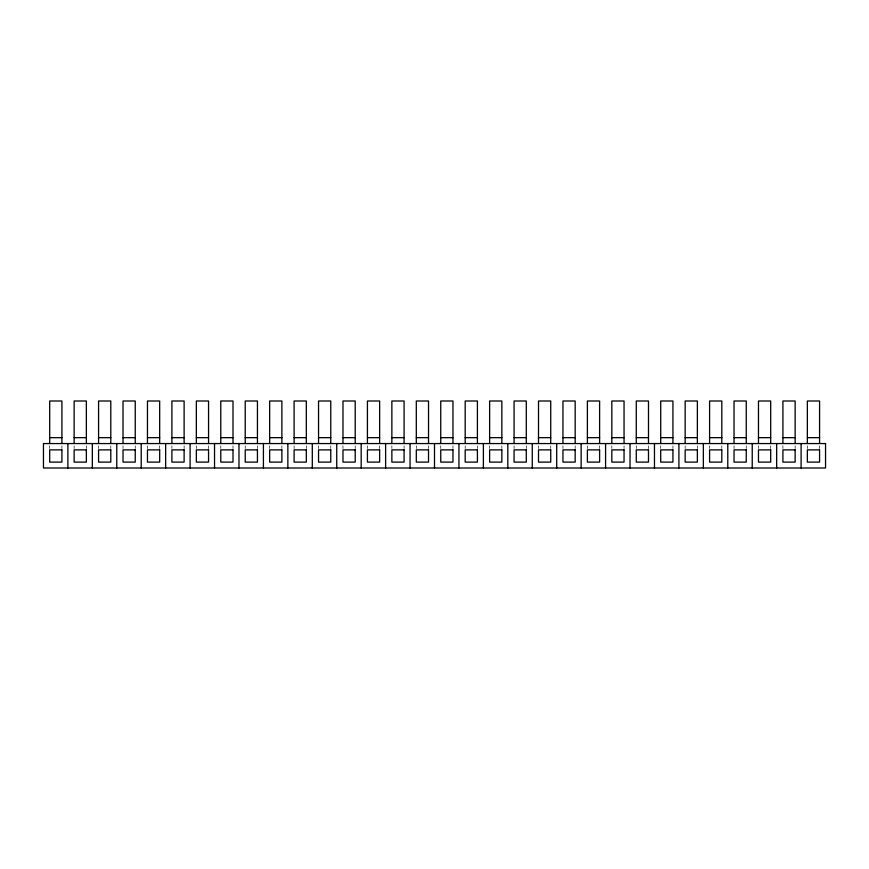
<?xml version="1.0" encoding="UTF-8"?>
<svg xmlns="http://www.w3.org/2000/svg" width="869" height="869" viewBox="0 0 869 869"><rect width="100%" height="100%" fill="white"/><g stroke="black" fill="none" stroke-linecap="round" stroke-linejoin="round"><path stroke-width="0.65" stroke-dasharray="4.34 3.26" d="M819.576 445.808L819.576 448.523M807.355 445.808L807.355 448.523M795.135 445.808L795.135 448.523M782.915 445.808L782.915 448.523M770.694 445.808L770.694 448.523M758.474 445.808L758.474 448.523M746.254 445.808L746.254 448.523M734.033 445.808L734.033 448.523M721.813 445.808L721.813 448.523M709.593 445.808L709.593 448.523M697.372 445.808L697.372 448.523M685.152 445.808L685.152 448.523M672.932 445.808L672.932 448.523M660.712 445.808L660.712 448.523M648.491 445.808L648.491 448.523M636.271 445.808L636.271 448.523M624.051 445.808L624.051 448.523M611.83 445.808L611.83 448.523M599.61 445.808L599.61 448.523M587.39 445.808L587.39 448.523M575.169 445.808L575.169 448.523M562.949 445.808L562.949 448.523M550.729 445.808L550.729 448.523M538.508 445.808L538.508 448.523M526.288 445.808L526.288 448.523M514.068 445.808L514.068 448.523M501.847 445.808L501.847 448.523M489.627 445.808L489.627 448.523M477.407 445.808L477.407 448.523M465.187 445.808L465.187 448.523M452.966 445.808L452.966 448.523M440.746 445.808L440.746 448.523M428.526 445.808L428.526 448.523M416.305 445.808L416.305 448.523M404.085 445.808L404.085 448.523M391.865 445.808L391.865 448.523M379.644 445.808L379.644 448.523M367.424 445.808L367.424 448.523M355.204 445.808L355.204 448.523M342.983 445.808L342.983 448.523M330.763 445.808L330.763 448.523M318.543 445.808L318.543 448.523M306.322 445.808L306.322 448.523M294.102 445.808L294.102 448.523M281.882 445.808L281.882 448.523M269.662 445.808L269.662 448.523M257.441 445.808L257.441 448.523M245.221 445.808L245.221 448.523M233.001 445.808L233.001 448.523M220.78 445.808L220.78 448.523M208.56 445.808L208.56 448.523M196.34 445.808L196.34 448.523M184.119 445.808L184.119 448.523M171.899 445.808L171.899 448.523M159.679 445.808L159.679 448.523M147.458 445.808L147.458 448.523M135.238 445.808L135.238 448.523M123.018 445.808L123.018 448.523M110.797 445.808L110.797 448.523M98.577 445.808L98.577 448.523M86.357 445.808L86.357 448.523M74.137 445.808L74.137 448.523M61.916 445.808L61.916 448.523M49.696 445.808L49.696 448.523"/><path stroke-width="1.3" d="M49.696 437.661L61.916 437.661M74.137 437.661L86.357 437.661M98.577 437.661L110.797 437.661M123.018 437.661L135.238 437.661M147.458 437.661L159.679 437.661M171.899 437.661L184.119 437.661M196.34 437.661L208.56 437.661M220.78 437.661L233.001 437.661M245.221 437.661L257.441 437.661M269.662 437.661L281.882 437.661M294.102 437.661L306.322 437.661M318.543 437.661L330.763 437.661M342.983 437.661L355.204 437.661M367.424 437.661L379.644 437.661M391.865 437.661L404.085 437.661M416.305 437.661L428.526 437.661M440.746 437.661L452.966 437.661M465.187 437.661L477.407 437.661M489.627 437.661L501.847 437.661M514.068 437.661L526.288 437.661M538.508 437.661L550.729 437.661M562.949 437.661L575.169 437.661M587.39 437.661L599.61 437.661M611.83 437.661L624.051 437.661M636.271 437.661L648.491 437.661M660.712 437.661L672.932 437.661M685.152 437.661L697.372 437.661M709.593 437.661L721.813 437.661M734.033 437.661L746.254 437.661M758.474 437.661L770.694 437.661M782.915 437.661L795.135 437.661M807.355 437.661L819.576 437.661M819.576 443.092L819.576 401L807.355 401L807.355 443.092M801.109 443.559L801.109 468M795.135 443.092L795.135 401L782.915 401L782.915 443.092M776.669 443.559L776.669 468M770.694 443.092L770.694 401L758.474 401L758.474 443.092M752.228 443.559L752.228 468M746.254 443.092L746.254 401L734.033 401L734.033 443.092M727.787 443.559L727.787 468M721.813 443.092L721.813 401L709.593 401L709.593 443.092M703.347 443.559L703.347 468M697.372 443.092L697.372 401L685.152 401L685.152 443.092M678.906 443.559L678.906 468M672.932 443.092L672.932 401L660.712 401L660.712 443.092M654.466 443.559L654.466 468M648.491 443.092L648.491 401L636.271 401L636.271 443.092M630.025 443.559L630.025 468M624.051 443.092L624.051 401L611.83 401L611.83 443.092M605.584 443.559L605.584 468M599.61 443.092L599.61 401L587.39 401L587.39 443.092M581.144 443.559L581.144 468M575.169 443.092L575.169 401L562.949 401L562.949 443.092M556.703 443.559L556.703 468M550.729 443.092L550.729 401L538.508 401L538.508 443.092M532.262 443.559L532.262 468M526.288 443.092L526.288 401L514.068 401L514.068 443.092M507.822 443.559L507.822 468M501.847 443.092L501.847 401L489.627 401L489.627 443.092M483.381 443.559L483.381 468M477.407 443.092L477.407 401L465.187 401L465.187 443.092M458.941 443.559L458.941 468M452.966 443.092L452.966 401L440.746 401L440.746 443.092M434.5 443.559L434.5 468M428.526 443.092L428.526 401L416.305 401L416.305 443.092M410.059 443.559L410.059 468M404.085 443.092L404.085 401L391.865 401L391.865 443.092M385.619 443.559L385.619 468M379.644 443.092L379.644 401L367.424 401L367.424 443.092M361.178 443.559L361.178 468M355.204 443.092L355.204 401L342.983 401L342.983 443.092M336.737 443.559L336.737 468M330.763 443.092L330.763 401L318.543 401L318.543 443.092M312.297 443.559L312.297 468M306.322 443.092L306.322 401L294.102 401L294.102 443.092M287.856 443.559L287.856 468M281.882 443.092L281.882 401L269.662 401L269.662 443.092M263.416 443.559L263.416 468M257.441 443.092L257.441 401L245.221 401L245.221 443.092M238.975 443.559L238.975 468M233.001 443.092L233.001 401L220.78 401L220.78 443.092M214.534 443.559L214.534 468M208.56 443.092L208.56 401L196.34 401L196.34 443.092M190.094 443.559L190.094 468M184.119 443.092L184.119 401L171.899 401L171.899 443.092M165.653 443.559L165.653 468M159.679 443.092L159.679 401L147.458 401L147.458 443.092M141.213 443.559L141.213 468M135.238 443.092L135.238 401L123.018 401L123.018 443.092M116.772 443.559L116.772 468M110.797 443.092L110.797 401L98.577 401L98.577 443.092M92.331 443.559L92.331 468M86.357 443.092L86.357 401L74.137 401L74.137 443.092M67.891 443.559L67.891 468M61.916 443.092L61.916 401L49.696 401L49.696 443.092M825.55 443.559L43.45 443.559L43.45 468L825.55 468L825.55 443.559M61.916 449.881L49.696 449.881L49.696 462.102L61.916 462.102L61.916 449.881M86.357 449.881L74.137 449.881L74.137 462.102L86.357 462.102L86.357 449.881M110.797 449.881L98.577 449.881L98.577 462.102L110.797 462.102L110.797 449.881M135.238 449.881L123.018 449.881L123.018 462.102L135.238 462.102L135.238 449.881M159.679 449.881L147.458 449.881L147.458 462.102L159.679 462.102L159.679 449.881M184.119 449.881L171.899 449.881L171.899 462.102L184.119 462.102L184.119 449.881M208.56 449.881L196.34 449.881L196.34 462.102L208.56 462.102L208.56 449.881M233.001 449.881L220.78 449.881L220.78 462.102L233.001 462.102L233.001 449.881M257.441 449.881L245.221 449.881L245.221 462.102L257.441 462.102L257.441 449.881M281.882 449.881L269.662 449.881L269.662 462.102L281.882 462.102L281.882 449.881M306.322 449.881L294.102 449.881L294.102 462.102L306.322 462.102L306.322 449.881M330.763 449.881L318.543 449.881L318.543 462.102L330.763 462.102L330.763 449.881M355.204 449.881L342.983 449.881L342.983 462.102L355.204 462.102L355.204 449.881M379.644 449.881L367.424 449.881L367.424 462.102L379.644 462.102L379.644 449.881M404.085 449.881L391.865 449.881L391.865 462.102L404.085 462.102L404.085 449.881M428.526 449.881L416.305 449.881L416.305 462.102L428.526 462.102L428.526 449.881M452.966 449.881L440.746 449.881L440.746 462.102L452.966 462.102L452.966 449.881M477.407 449.881L465.187 449.881L465.187 462.102L477.407 462.102L477.407 449.881M501.847 449.881L489.627 449.881L489.627 462.102L501.847 462.102L501.847 449.881M526.288 449.881L514.068 449.881L514.068 462.102L526.288 462.102L526.288 449.881M550.729 449.881L538.508 449.881L538.508 462.102L550.729 462.102L550.729 449.881M575.169 449.881L562.949 449.881L562.949 462.102L575.169 462.102L575.169 449.881M599.61 449.881L587.39 449.881L587.39 462.102L599.61 462.102L599.61 449.881M624.051 449.881L611.83 449.881L611.83 462.102L624.051 462.102L624.051 449.881M648.491 449.881L636.271 449.881L636.271 462.102L648.491 462.102L648.491 449.881M672.932 449.881L660.712 449.881L660.712 462.102L672.932 462.102L672.932 449.881M697.372 449.881L685.152 449.881L685.152 462.102L697.372 462.102L697.372 449.881M721.813 449.881L709.593 449.881L709.593 462.102L721.813 462.102L721.813 449.881M746.254 449.881L734.033 449.881L734.033 462.102L746.254 462.102L746.254 449.881M770.694 449.881L758.474 449.881L758.474 462.102L770.694 462.102L770.694 449.881M795.135 449.881L782.915 449.881L782.915 462.102L795.135 462.102L795.135 449.881M819.576 449.881L807.355 449.881L807.355 462.102L819.576 462.102L819.576 449.881"/></g></svg>
